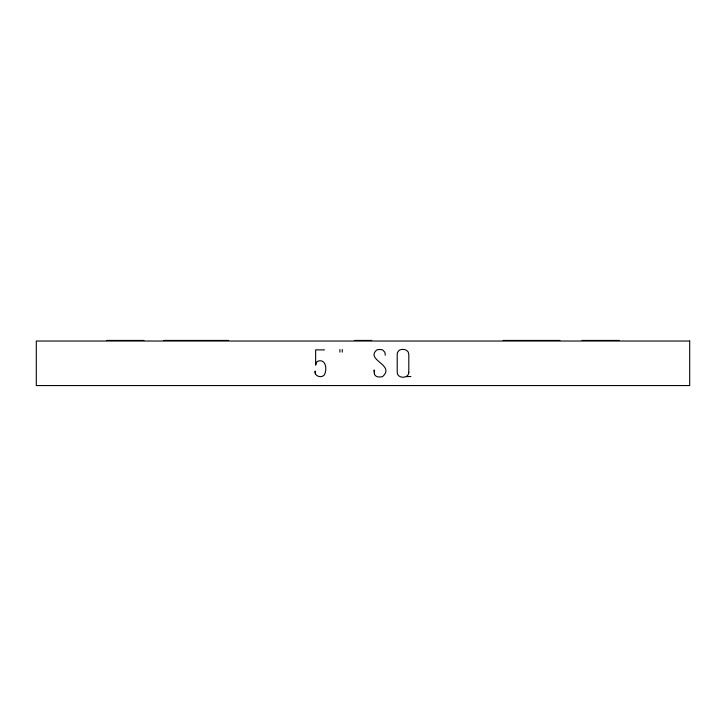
<?xml version="1.0" encoding="UTF-8"?>
<svg xmlns="http://www.w3.org/2000/svg" width="726" height="726" viewBox="0 0 726 726"><rect width="100%" height="100%" fill="white"/><g stroke="black" fill="none" stroke-linecap="round" stroke-linejoin="round"><path stroke-width="1.09" d="M406.351 376.631L410.916 376.522M106.795 340.43L143.92 340.43M163.913 340.43L228.663 340.43M354.406 340.43L371.694 340.43M503.1 340.43L559.882 340.43M582.052 340.43L619.178 340.43M324.549 349.878L315.638 349.878L315.638 365.151L316.609 362.138L317.779 361.212C326.155 358.227 327.49 370.305 323.996 375.324C320.738 378.355 314.213 375.95 315.084 371.086L315.42 373.817M374.498 374.226L374.162 370.16L374.498 374.226A4.383 4.383 0 0 0 378.509 376.912A10.073 10.073 0 0 0 382.611 376.558C395.688 364.897 364.978 360.06 376.812 349.941A10.073 10.073 0 0 1 382.611 349.941L384.907 352.301L385.261 355.232M342.264 349.515L342.264 352.146M339.922 349.515L339.922 352.146M408.802 372.247C408.883 378.89 397.122 378.899 397.213 372.247L397.213 354.342A4.937 4.937 0 0 1 400.108 349.832C403.629 348.507 408.792 349.914 408.802 354.342L408.802 372.247M689.7 341.02L36.3 341.02L36.3 385.57L689.7 385.57L689.7 341.02"/></g></svg>
